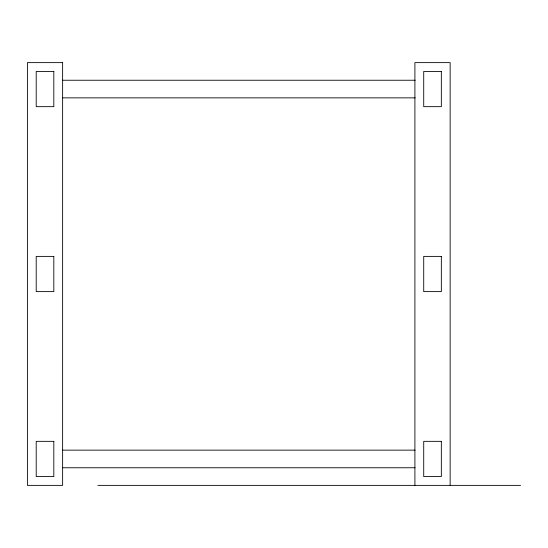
<?xml version="1.0" encoding="UTF-8"?>
<svg xmlns="http://www.w3.org/2000/svg" width="548" height="548" viewBox="0 0 548 548"><rect width="100%" height="100%" fill="white"/><g stroke="black" fill="none" stroke-linecap="round" stroke-linejoin="round"><path stroke-width="0.82" d="M62.472 80.241L415.165 80.241M62.472 97.859L415.165 97.859M62.486 450.141L415.055 450.141M62.486 467.759L415.055 467.759M97.859 485.37L520.6 485.37M450.141 485.37L450.141 62.63L414.911 62.63L414.911 485.37M62.63 62.63L27.4 62.63L27.4 485.37L62.63 485.37L62.63 62.63M53.82 71.439L36.209 71.439L36.209 106.661L53.82 106.661L53.82 71.439M441.339 71.439L423.72 71.439L423.72 106.661L441.339 106.661L441.339 71.439M53.82 256.389L36.209 256.389L36.209 291.611L53.82 291.611L53.82 256.389M441.339 256.389L423.72 256.389L423.72 291.611L441.339 291.611L441.339 256.389M53.82 441.339L36.209 441.339L36.209 476.561L53.82 476.561L53.82 441.339M441.339 441.339L423.72 441.339L423.72 476.561L441.339 476.561L441.339 441.339"/></g></svg>
